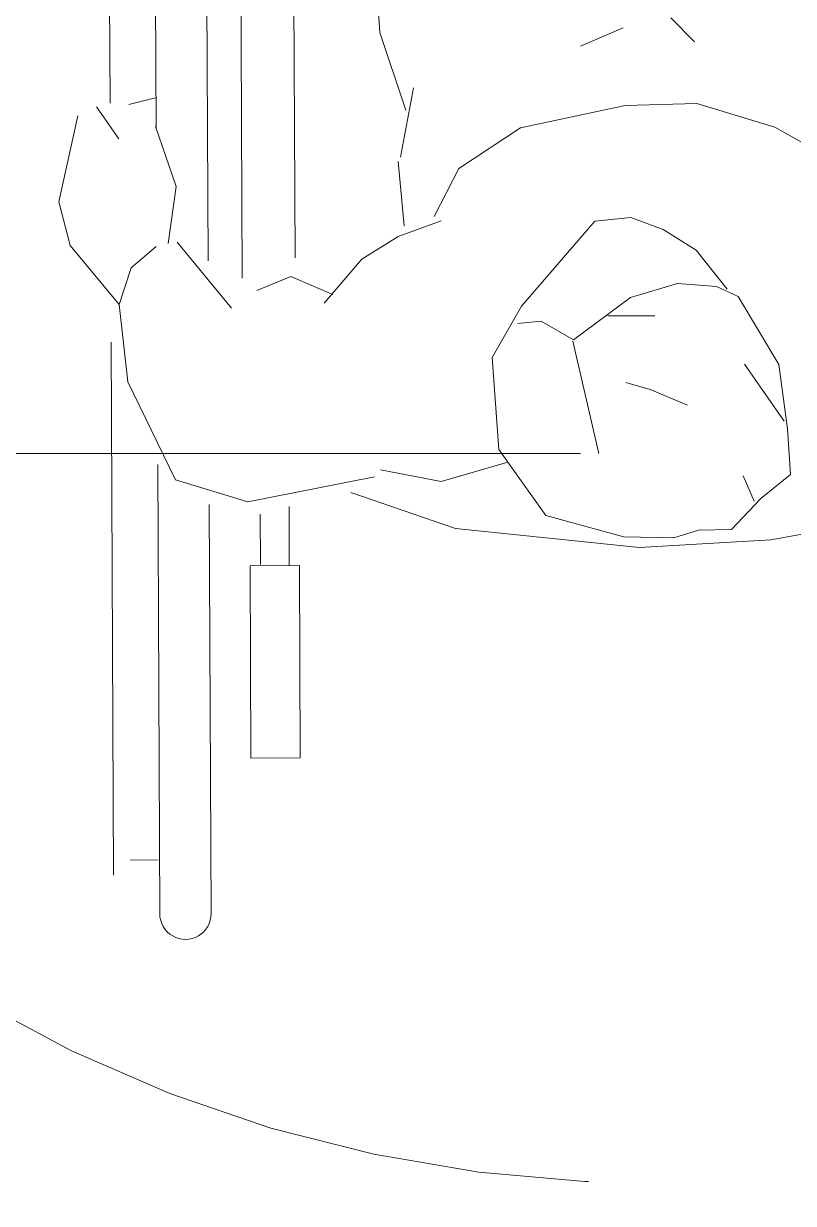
# Model space of a CAD drawing. Header units: metres. Extents: x 147 to 427, y -16 to 162.
# Drawn here: x 166.853 to 167.29, y 81.037 to 81.707 of the extents above; entities that cross this region are included whole.
import ezdxf

# ---------------------------------------------------------------- set-up
doc = ezdxf.new("R2010")
doc.units = ezdxf.units.M
doc.linetypes.add('IMPORT-Dashed _3_', pattern=[0.75, 0.5, -0.25])
doc.layers.add('1053_ARQ_BASE_MATADOURO_dwg', color=7, linetype='Continuous', lineweight=5, true_color=0x767676)
for name, color, linetype, lineweight in [('A-EQUIPAMENTOS', 7, 'Continuous', 5), ('A-PROJEÇÃO', 7, 'IMPORT-Dashed _3_', 15), ('A_lay', 7, 'Continuous', 5)]:
    doc.layers.add(name, color=color, linetype=linetype, lineweight=lineweight)

# ---------------------------------------------------------------- blocks, each defined once
blk = doc.blocks.new('1053_ARQ_BASE_MATADOURO_dwg_onw-4039622-BANHEIROS E VESTIÁRIO')
at = {"layer": 'A-EQUIPAMENTOS', "color": 253, "true_color": 0xaaaaaa}
for p, q in [((548117.23638, 9288083.46631), (548117.23584, 9288083.69864)), ((548117.26504, 9288083.69871), (548117.26562, 9288083.44355)), ((548117.29192, 9288083.37398), (548117.29122, 9288083.67673)), ((548117.28179, 9288083.66821), (548117.26591, 9288083.66817)), ((548117.191, 9288083.50114), (548117.19108, 9288083.46763)), ((548117.20736, 9288083.50053), (548117.20743, 9288083.47195)), ((548116.92685, 9288083.46519), (548116.93318, 9288083.45069)), ((548117.02973, 9288083.37408), (548117.01514, 9288083.4379)), ((548116.93225, 9288083.38728), (548116.90979, 9288083.41971)), ((548116.98301, 9288083.35986), (548117.00984, 9288083.35973)), ((548117.22358, 9288083.35494), (548117.25437, 9288083.31738)), ((548117.1873, 9288083.32641), (548117.18793, 9288083.05047)), ((548117.23713, 9288083.13525), (548117.23669, 9288083.32795)), ((548117.12532, 9288083.30842), (548117.12868, 9288083.27175)), ((548117.12734, 9288083.26927), (548117.11991, 9288083.22989)), ((548117.2872, 9288083.25851), (548117.2999, 9288083.24027)), ((548117.26606, 9288083.25273), (548117.26633, 9288083.13532)), ((548117.26631, 9288083.23526), (548117.2816, 9288083.23912)), ((548117.29243, 9288083.1518), (548117.29223, 9288083.23822)), ((548116.97352, 9288083.19059), (548116.96016, 9288083.20417)), ((548117.02493, 9288083.20655), (548117.00069, 9288083.19615))]:
    blk.add_line(p, q, dxfattribs=at)
at = {"layer": 'A-EQUIPAMENTOS', "color": 253, "true_color": 0xaaaaaa, "flags": 128}
blk.add_lwpolyline([(548117.18501, 9288083.61035), (548117.18526, 9288083.50117), (548117.21332, 9288083.50123), (548117.21307, 9288083.61041)], close=True, dxfattribs=at)
for points in [[(548116.78287, 9288083.45585), (548116.8444, 9288083.47405), (548116.91758, 9288083.48705), (548116.99202, 9288083.49133), (548117.09659, 9288083.48026), (548117.1559, 9288083.45967)], [(548116.94205, 9288083.34479), (548116.95943, 9288083.32254), (548116.97827, 9288083.31075), (548116.99664, 9288083.30385), (548117.01702, 9288083.30595), (548117.05879, 9288083.35414), (548117.07554, 9288083.38314), (548117.0718, 9288083.43555), (548117.04532, 9288083.47305), (548117.00092, 9288083.48525), (548116.97256, 9288083.48595), (548116.95855, 9288083.48162), (548116.93977, 9288083.4813), (548116.92306, 9288083.46374), (548116.90624, 9288083.45002), (548116.90793, 9288083.42417), (548116.91268, 9288083.38753), (548116.93568, 9288083.3489), (548116.94807, 9288083.34326), (548116.97017, 9288083.34135), (548116.99692, 9288083.34936), (548117.02923, 9288083.37325), (548117.04757, 9288083.36256), (548117.06082, 9288083.36389)], [(548117.28733, 9288083.35266), (548117.2824, 9288083.39663), (548117.25548, 9288083.45232), (548117.21457, 9288083.46496), (548117.14247, 9288083.45094)], [(548117.13905, 9288083.4468), (548117.1046, 9288083.45351), (548117.06672, 9288083.44277)], [(548116.96462, 9288083.41063), (548116.98583, 9288083.40158), (548116.99963, 9288083.39763)], [(548117.1044, 9288083.30545), (548117.12868, 9288083.31445), (548117.14936, 9288083.32721), (548117.17079, 9288083.35224)], [(548117.31062, 9288083.24543), (548117.32147, 9288083.29421), (548117.31511, 9288083.31904), (548117.28733, 9288083.35266), (548117.28049, 9288083.33184), (548117.26623, 9288083.31968)], [(548117.16602, 9288083.34722), (548117.18972, 9288083.33695), (548117.20913, 9288083.34478)], [(548117.21736, 9288083.33789), (548117.21817, 9288082.98074), (548117.28291, 9288082.98089)], [(548117.25931, 9288083.31803), (548117.25468, 9288083.2857), (548117.26643, 9288083.25165)], [(548116.85639, 9288083.2857), (548116.9146, 9288083.25283), (548116.95903, 9288083.23923), (548116.99961, 9288083.24023), (548117.05914, 9288083.25289), (548117.09428, 9288083.27581), (548117.10831, 9288083.3031)], [(548117.12417, 9288083.24255), (548117.13888, 9288083.19851), (548117.14685, 9288083.07376), (548117.15217, 9288083.05674), (548117.15121, 9288082.95347), (548117.15328, 9288082.76977), (548117.15526, 9288082.73202), (548117.14739, 9288082.65998), (548117.1139, 9288082.62076), (548117.09399, 9288082.63356), (548117.07251, 9288082.66734), (548117.04762, 9288082.72552), (548117.03964, 9288082.78219), (548117.05099, 9288082.8446)]]:
    blk.add_lwpolyline(points, dxfattribs=at)
at = {"layer": 'A-EQUIPAMENTOS', "color": 253, "true_color": 0xaaaaaa}
blk.add_ellipse((548117.25044, 9288083.69868), major_axis=(0.0045, 0.01389), ratio=1, start_param=5.027933, end_param=8.169526, dxfattribs=at)
blk = doc.blocks.new('1053_ARQ_BASE_MATADOURO_dwg_arq geral tgov-4039641-BANHEIROS E VESTIÁRIO')
at = {"layer": 'A_lay', "true_color": 0xaaaaaa}
h = blk.add_hatch(dxfattribs=at)
h.set_pattern_fill('FP_2', color=253, style=0, pattern_type=2)
h.set_pattern_definition([(90, (-0.43, 0), (-0.6125, 4e-17), []), (180, (-0.43, 0), (-8e-17, -0.6125), [])])
h.paths.add_polyline_path([(28.2336, -2.59034), (28.29823, -2.59034), (28.29823, -2.28868), (28.27823, -2.28868), (28.25103, -2.28012), (28.22696, -2.26481), (28.20767, -2.24381), (28.19446, -2.21853), (28.18823, -2.1907), (28.18823, -1.58997), (28.19446, -1.56214), (28.20767, -1.53687), (28.22696, -1.51586), (28.25103, -1.50056), (28.27823, -1.49199), (28.29823, -1.49199), (28.29823, -0.93983), (28.24789, -0.94671), (28.19551, -0.94279), (28.14676, -0.92886), (28.10307, -0.90637), (28.06256, -0.87328), (28.03104, -0.83476), (28.00762, -0.79023), (27.99356, -0.7414), (27.98966, -0.69074), (27.9961, -0.64034), (27.37823, -0.64034), (27.37823, -0.52034), (26.37823, -0.52034), (26.37823, -0.64034), (26.29823, -0.64034), (26.29823, -1.70034), (26.31082, -1.70068), (26.31323, -1.70168), (26.3153, -1.70327), (26.31689, -1.70534), (26.31789, -1.70775), (26.31823, -1.71034), (26.31823, -1.72384), (26.386, -1.7244), (26.38998, -1.72605), (26.3934, -1.72867), (26.39602, -1.73209), (26.39767, -1.73607), (26.39823, -1.74034), (26.39767, -1.74461), (26.39602, -1.74859), (26.3934, -1.752), (26.38998, -1.75463), (26.386, -1.75628), (26.38173, -1.75684), (26.31823, -1.75684), (26.31789, -1.77293), (26.31689, -1.77534), (26.3153, -1.77741), (26.31323, -1.779), (26.31082, -1.78), (26.30823, -1.78034), (26.29823, -1.78034), (26.29823, -1.89034), (26.34823, -1.89034), (26.34823, -1.84034), (26.34993, -1.8274), (26.35493, -1.81534), (26.36287, -1.80498), (26.37323, -1.79704), (26.38529, -1.79204), (26.39823, -1.79034), (26.69823, -1.79034), (26.71117, -1.79204), (26.72323, -1.79704), (26.73359, -1.80498), (26.74153, -1.81534), (26.74653, -1.8274), (26.74823, -1.84034), (26.74823, -2.17833), (26.76472, -2.18059), (26.77996, -2.18695), (26.79293, -2.19689), (26.80205, -2.20788), (26.80919, -2.22404), (26.81188, -2.23801), (26.81021, -2.25608), (26.80599, -2.26915), (26.79598, -2.28405), (26.78584, -2.29362), (26.76978, -2.30189), (26.75641, -2.30536), (26.7565, -2.49034), (27.2025, -2.4909), (27.20648, -2.49255), (27.2099, -2.49517), (27.21252, -2.49859), (27.21417, -2.50257), (27.21473, -2.50684), (27.21473, -2.57034), (27.23082, -2.57068), (27.23323, -2.57168), (27.23554, -2.57358), (27.23689, -2.57534), (27.23789, -2.57775), (27.23823, -2.58034), (27.23823, -2.59034), (27.30239, -2.59034), (27.30239, -2.57034), (27.30917, -2.54712), (27.32091, -2.52597), (27.33703, -2.50792), (27.35673, -2.49388), (27.37904, -2.48453), (27.40286, -2.48034), (27.59457, -2.48034), (27.59457, -2.46249), (27.59868, -2.46249), (27.59868, -2.10063), (27.61059, -2.05376), (27.63477, -2.00946), (27.66554, -1.97504), (27.70543, -1.9477), (27.75259, -1.93041), (27.79868, -1.92485), (27.84668, -1.93064), (27.89192, -1.9477), (27.93181, -1.97504), (27.96404, -2.01108), (27.98676, -2.05376), (27.99868, -2.10063), (27.99891, -2.48111), (28.02634, -2.48811), (28.05158, -2.50146), (28.07298, -2.52036), (28.08935, -2.54376), (28.09977, -2.57034), (28.09977, -2.59034), (28.10053, -2.59034)])
h.paths.add_polyline_path([(27.10764, -1.89612), (27.10714, -1.78694), (27.13519, -1.78682), (27.13569, -1.89599)])
h.paths.add_polyline_path([(27.53223, -1.89417), (27.53173, -1.785), (27.55978, -1.78487), (27.56028, -1.89405)])
h.paths.add_polyline_path([(27.34786, -1.77111), (27.31949, -1.77048), (27.27507, -1.75837), (27.24851, -1.72094), (27.24465, -1.66854), (27.26133, -1.6395), (27.30299, -1.59122), (27.32336, -1.58907), (27.34175, -1.59592), (27.36061, -1.60767), (27.37952, -1.63176), (27.38442, -1.63398), (27.40751, -1.67256), (27.41235, -1.70918), (27.41409, -1.73503), (27.39731, -1.74878), (27.38064, -1.76638), (27.36186, -1.76675)])
h.paths.add_polyline_path([(27.03278, -1.63854), (27.00493, -1.60499), (26.99851, -1.58017), (27.00925, -1.53137), (27.01996, -1.52618), (27.0327, -1.54439), (27.03856, -1.5378), (27.03825, -1.52499), (27.05375, -1.52104), (27.05383, -1.53856), (27.06528, -1.57151), (27.06068, -1.60416), (27.05381, -1.60551), (27.03957, -1.6177)])
h.paths.add_polyline_path([(27.06237, -1.36279), (27.05868, -1.3625), (27.05518, -1.36125), (27.05213, -1.35915), (27.04973, -1.35633), (27.04814, -1.35298), (27.04747, -1.34934), (27.04325, -1.26673), (27.03635, -1.26676), (27.03461, -1.23683), (27.04172, -1.2368), (27.04181, -1.22919), (27.04305, -1.2257), (27.04516, -1.22264), (27.04798, -1.22024), (27.05133, -1.21865), (27.05497, -1.21798), (27.05866, -1.21828), (27.06216, -1.21952), (27.06521, -1.22162), (27.06761, -1.22444), (27.0692, -1.22779), (27.06987, -1.23143), (27.07014, -1.23667), (27.11112, -1.23648), (27.10109, -1.26646), (27.07167, -1.2666), (27.07553, -1.35158), (27.07429, -1.35507), (27.07218, -1.35813), (27.06936, -1.36053), (27.06602, -1.36212)])
h.paths.add_polyline_path([(27.60075, -1.36148), (27.59708, -1.36101), (27.59365, -1.35961), (27.5907, -1.35736), (27.58843, -1.35444), (27.58699, -1.35102), (27.58649, -1.34735), (27.58611, -1.26424), (27.6145, -1.26411), (27.61442, -1.35089), (27.61302, -1.35432), (27.61077, -1.35727), (27.60784, -1.35954), (27.60443, -1.36098)])
h.paths.add_polyline_path([(27.5556, -1.33418), (27.54677, -1.3296), (27.53766, -1.32965), (27.53631, -1.03577), (27.54231, -1.03681), (27.55437, -1.0308), (27.55531, -1.23444), (27.54497, -1.23449), (27.55528, -1.26491)])
h.paths.add_polyline_path([(27.58597, -1.2343), (27.58642, -1.22706), (27.58783, -1.22363), (27.59007, -1.22068), (27.593, -1.21841), (27.59642, -1.21698), (27.60009, -1.21648), (27.60377, -1.21695), (27.6072, -1.21835), (27.61015, -1.22059), (27.61242, -1.22352), (27.61385, -1.22694), (27.61437, -1.23417)])
h.paths.add_polyline_path([(27.39405, -1.02176), (27.39007, -0.9723), (27.39038, -0.94059), (27.39391, -0.933), (27.41437, -0.93165), (27.41509, -0.90058), (27.4322, -0.84642), (27.44735, -0.82481), (27.46195, -0.82091), (27.48434, -0.83361), (27.50087, -0.86257), (27.50702, -0.90895), (27.50567, -0.92566), (27.55638, -0.92232), (27.55472, -0.96038), (27.52443, -0.96107), (27.52374, -1.01757), (27.50823, -1.01932), (27.50222, -1.00358), (27.48307, -0.9684), (27.45499, -0.92645), (27.42457, -0.94761), (27.39843, -1.00988)])
at = {"layer": 'A-PROJEÇÃO', "color": 253, "true_color": 0xaaaaaa}
blk.add_arc((27.2881, -1.38739), 0.75, 0, 300.1852, dxfattribs=at)
at = {"rotation": 180.131326343532}
blk.add_blockref('1053_ARQ_BASE_MATADOURO_dwg_onw-4039622-BANHEIROS E VESTIÁRIO', (526853.85113, 9289313.64209), dxfattribs=at)
blk = doc.blocks.new('1053_ARQ_BASE_MATADOURO_dwg-3625622-BANHEIROS E VESTIÁRIO')
blk.add_blockref('1053_ARQ_BASE_MATADOURO_dwg_arq geral tgov-4039641-BANHEIROS E VESTIÁRIO', (130.20979, 83.18603))

msp = doc.modelspace()

# ---------------------------------------------------------------- block references
at = {"layer": '1053_ARQ_BASE_MATADOURO_dwg', "color": 253, "true_color": 0xaaaaaa}
msp.add_blockref('1053_ARQ_BASE_MATADOURO_dwg-3625622-BANHEIROS E VESTIÁRIO', (9.70912, 0), dxfattribs=at)

doc.saveas('drawing.dxf')
